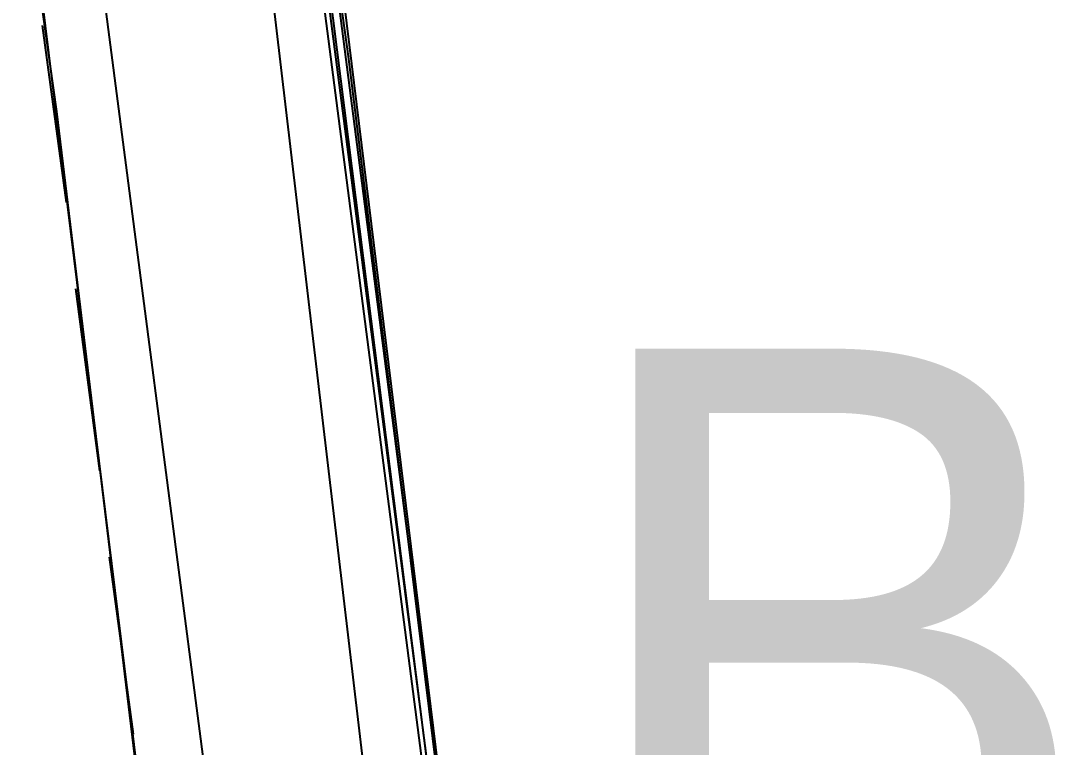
# Model space of a CAD drawing. Header units: feet. Extents: x -84 to 198, y -22 to 181.
# Drawn here: x 135.566 to 138.427, y 131.061 to 133.084 of the extents above; entities that cross this region are included whole.
import ezdxf
from ezdxf.enums import TextEntityAlignment as Align

# ---------------------------------------------------------------- set-up
doc = ezdxf.new("R2010")
doc.units = ezdxf.units.FT
for name, color, linetype in [('A-AREA-UNIDAD', 30, 'CONTINUOUS'), ('A-LINEA', 7, 'CONTINUOUS'), ('A-TEXTO-PDF', 3, 'CONTINUOUS')]:
    doc.layers.add(name, color=color, linetype=linetype)

msp = doc.modelspace()

# ---------------------------------------------------------------- linework, layer by layer
at = {"layer": 'A-AREA-UNIDAD'}
msp.add_lwpolyline([(122.88, 112.4089), (135.808, 109.3333), (135.872, 108.1778), (135.552, 106.8444), (137.36, 106.4178), (137.408, 107.0933), (138.16, 107.0933), (137.888, 115.6089), (137.088, 126.2044), (136.16, 134.0622), (134.688, 143.2533), (134.048, 143.2889), (134, 143.5378), (130.912, 144.9422)], dxfattribs=at)
at = {"layer": 'A-LINEA'}
for p, q in [((135.6133, 134.5644), (136.0933, 130.8844)), ((135.6133, 134.5644), (136.0933, 130.8844)), ((135.6933, 132.5778), (135.6267, 133.0711)), ((135.6933, 132.5778), (135.6267, 133.0711)), ((135.7867, 131.8311), (135.72, 132.3378)), ((135.7867, 131.8311), (135.72, 132.3378)), ((135.88, 131.0978), (135.8133, 131.5911)), ((135.88, 131.0978), (135.8133, 131.5911))]:
    msp.add_line(p, q, dxfattribs=at)
for points in [[(138.3067, 108.7111), (138.2133, 112.1778), (138.0667, 115.6578), (137.8533, 119.1244), (137.6, 122.5911), (137.28, 126.0578), (136.9067, 129.5244), (136.48, 132.9778), (136, 136.4178), (135.4667, 139.8578), (134.88, 143.2844)], [(138.3067, 108.7111), (138.2133, 112.1778), (138.0667, 115.6578), (137.8533, 119.1244), (137.6, 122.5911), (137.28, 126.0578), (136.9067, 129.5244), (136.48, 132.9778), (136, 136.4178), (135.4667, 139.8578), (134.88, 143.2844)], [(138.3467, 106.2578), (138.2933, 109.6444), (138.1733, 113.0311), (138.0267, 116.4044), (137.8133, 119.7778), (137.5467, 123.1511), (137.2267, 126.5244), (136.8667, 129.8844), (136.4533, 133.2444), (135.9733, 136.5911), (135.4533, 139.9378), (134.88, 143.2711)], [(138.3467, 106.2578), (138.2933, 109.6444), (138.1733, 113.0311), (138.0267, 116.4044), (137.8133, 119.7778), (137.5467, 123.1511), (137.2267, 126.5244), (136.8667, 129.8844), (136.4533, 133.2444), (135.9733, 136.5911), (135.4533, 139.9378), (134.88, 143.2711)], [(137.5067, 106.2578), (137.4533, 109.6311), (137.3467, 112.9911), (137.1867, 116.3644), (136.9733, 119.7244), (136.72, 123.0844), (136.4, 126.4444), (136.04, 129.7911), (135.6267, 133.1378), (135.16, 136.4711), (134.64, 139.8044), (134.0667, 143.1244)], [(137.5067, 106.2578), (137.4533, 109.5911), (137.3467, 112.9244), (137.2, 116.2444), (136.9867, 119.5778), (136.7333, 122.8978), (136.4267, 126.2178), (136.0667, 129.5244), (135.6667, 132.8311), (135.2, 136.1378), (134.6933, 139.4311), (134.1333, 142.7111)], [(136.2133, 134.7511), (136.72, 130.8444), (136.7067, 130.8444), (136.2, 134.7511), (136.2133, 134.7511)], [(136.2133, 134.7511), (136.72, 130.8444), (136.7067, 130.8444), (136.2, 134.7511), (136.2133, 134.7511)], [(136.24, 134.7644), (136.7467, 130.8444), (136.7333, 130.8444), (136.72, 130.8444), (136.2267, 134.7511), (136.2267, 134.7644), (136.24, 134.7644)], [(136.24, 134.7644), (136.7467, 130.8444), (136.7333, 130.8444), (136.72, 130.8444), (136.2267, 134.7511), (136.2267, 134.7644), (136.24, 134.7644)]]:
    msp.add_lwpolyline(points, dxfattribs=at)

# ---------------------------------------------------------------- texts
at = {"layer": 'A-TEXTO-PDF'}
msp.add_text('BALCONY', height=1.646, dxfattribs=at).set_placement((142.3565, 130.5252), align=Align.CENTER)

doc.saveas('drawing.dxf')
